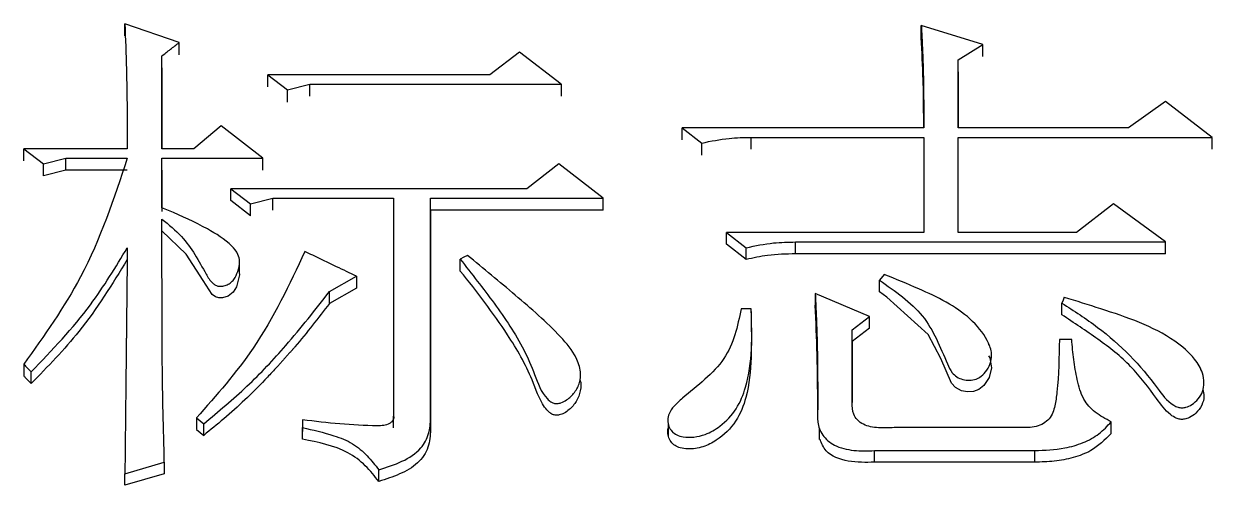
# Model space of a CAD drawing. Header units: millimetres. Extents: x 2687 to 4367, y 1046 to 2234.
# Drawn here: x 3061.14 to 3066.35, y 2014.5 to 2016.52 of the extents above; entities that cross this region are included whole.
import ezdxf

# ---------------------------------------------------------------- set-up
doc = ezdxf.new("R2010")
doc.units = ezdxf.units.MM

msp = doc.modelspace()

# ---------------------------------------------------------------- linework, layer by layer
at = {"color": 7, "linetype": 'Continuous', "lineweight": 25}
for p, q in [((3061.8204, 2016.4385), (3061.5824, 2016.5214)), ((3061.5824, 2016.4683), (3061.5824, 2016.5214)), ((3065.3468, 2016.4302), (3065.0764, 2016.5131)), ((3065.0764, 2016.46), (3065.0764, 2016.5131)), ((3061.8204, 2016.3854), (3061.8204, 2016.4385)), ((3065.2387, 2016.3638), (3065.3468, 2016.4302)), ((3065.3468, 2016.3771), (3065.3468, 2016.4302)), ((3061.7447, 2015.9728), (3061.7447, 2016.3804)), ((3061.7447, 2016.3274), (3061.7447, 2016.3804)), ((3063.3132, 2016.397), (3063.1834, 2016.2973)), ((3063.4971, 2016.2558), (3063.3132, 2016.397)), ((3065.2387, 2016.0644), (3065.2387, 2016.3638)), ((3065.2387, 2016.3108), (3065.2387, 2016.3638)), ((3061.7447, 2016.3274), (3061.7447, 2015.9728)), ((3062.2098, 2016.2973), (3062.2964, 2016.2308)), ((3062.2098, 2016.2445), (3062.2098, 2016.2973)), ((3065.2387, 2016.3108), (3065.2387, 2016.0644)), ((3062.2964, 2016.2308), (3062.3937, 2016.2558)), ((3062.2964, 2016.178), (3062.2964, 2016.2308)), ((3062.3937, 2016.2029), (3062.3937, 2016.2558)), ((3063.4971, 2016.2558), (3063.4971, 2016.203)), ((3066.1473, 2016.1809), (3065.9851, 2016.0644)), ((3066.3529, 2016.0228), (3066.1473, 2016.1809)), ((3062.0043, 2016.0728), (3061.8853, 2015.9728)), ((3062.1882, 2015.9311), (3062.0043, 2016.0728)), ((3064.0271, 2016.0644), (3064.1137, 2015.9978)), ((3065.0872, 2016.0644), (3064.0271, 2016.0644)), ((3065.9851, 2016.0644), (3065.2387, 2016.0644)), ((3064.33, 2016.0228), (3065.0872, 2016.0228)), ((3064.33, 2015.9703), (3064.33, 2016.0228)), ((3065.0872, 2016.0228), (3065.0872, 2015.6054)), ((3065.2387, 2016.0228), (3066.3529, 2016.0228)), ((3065.2387, 2015.6054), (3065.2387, 2016.0228)), ((3065.2387, 2015.9703), (3065.2387, 2016.0228)), ((3061.1389, 2015.9728), (3061.2255, 2015.9061)), ((3061.5932, 2015.9728), (3061.1389, 2015.9728)), ((3061.1389, 2015.9203), (3061.1389, 2015.9728)), ((3061.8853, 2015.9728), (3061.7447, 2015.9728)), ((3064.1137, 2015.9453), (3064.1137, 2015.9978)), ((3061.2255, 2015.9061), (3061.3228, 2015.9311)), ((3061.2255, 2015.8537), (3061.2255, 2015.9061)), ((3061.3228, 2015.9311), (3061.5932, 2015.9311)), ((3061.3228, 2015.8787), (3061.3228, 2015.9311)), ((3061.7447, 2015.9311), (3062.1882, 2015.9311)), ((3061.7447, 2015.7141), (3061.7447, 2015.9311)), ((3061.7447, 2015.8787), (3061.7447, 2015.9311)), ((3062.1882, 2015.8787), (3062.1882, 2015.9311)), ((3063.4863, 2015.9061), (3063.3457, 2015.7976)), ((3063.681, 2015.7559), (3063.4863, 2015.9061)), ((3061.3228, 2015.8787), (3061.2255, 2015.8537)), ((3061.5932, 2015.8787), (3061.3228, 2015.8787)), ((3061.7447, 2015.8787), (3061.7447, 2015.6981)), ((3062.0476, 2015.7976), (3062.1341, 2015.7308)), ((3063.3457, 2015.7976), (3062.0476, 2015.7976)), ((3062.0476, 2015.7454), (3062.0476, 2015.7976)), ((3062.1341, 2015.6786), (3062.0476, 2015.7454)), ((3062.1341, 2015.7308), (3062.2315, 2015.7559)), ((3062.2315, 2015.7559), (3062.7615, 2015.7559)), ((3062.2315, 2015.7037), (3062.2315, 2015.7559)), ((3062.7615, 2015.7559), (3062.7615, 2014.7996)), ((3062.9238, 2015.7559), (3063.681, 2015.7559)), ((3062.9238, 2014.7912), (3062.9238, 2015.7559)), ((3062.9238, 2015.7037), (3062.9238, 2015.7559)), ((3063.681, 2015.7037), (3063.681, 2015.7559)), ((3062.1341, 2015.6786), (3062.1341, 2015.7308)), ((3062.9238, 2015.7037), (3062.9238, 2014.7403)), ((3063.681, 2015.7037), (3062.9238, 2015.7037)), ((3065.9202, 2015.7308), (3065.7579, 2015.6054)), ((3066.1473, 2015.5636), (3065.9202, 2015.7308)), ((3064.2219, 2015.6054), (3064.3084, 2015.5385)), ((3065.0872, 2015.6054), (3064.2219, 2015.6054)), ((3065.7579, 2015.6054), (3065.2387, 2015.6054)), ((3064.3084, 2015.4866), (3064.2219, 2015.5534)), ((3064.3084, 2015.4866), (3064.3084, 2015.5385)), ((3064.5247, 2015.5636), (3066.1473, 2015.5636)), ((3064.5247, 2015.5117), (3064.5247, 2015.5636)), ((3066.1473, 2015.5117), (3066.1473, 2015.5636)), ((3062.0857, 2015.4791), (3062.0857, 2015.4814)), ((3062.0857, 2015.4293), (3062.0857, 2015.4783)), ((3063.0535, 2015.4364), (3063.0535, 2015.4882)), ((3066.1473, 2015.5117), (3064.5247, 2015.5117)), ((3062.4803, 2015.3459), (3062.5993, 2015.4129)), ((3062.5993, 2015.4129), (3062.5993, 2015.3612)), ((3064.9142, 2015.4213), (3064.8925, 2015.3961)), ((3064.8925, 2015.3444), (3064.8925, 2015.3961)), ((3062.5993, 2015.3612), (3062.4803, 2015.2942)), ((3062.4803, 2015.2942), (3062.4803, 2015.3459)), ((3064.8493, 2015.2368), (3064.6113, 2015.3375)), ((3064.6113, 2015.3375), (3064.6113, 2015.2858)), ((3064.33, 2015.2704), (3064.2866, 2015.2704)), ((3065.693, 2015.2439), (3065.693, 2015.2955)), ((3064.33, 2015.2586), (3064.33, 2015.2188)), ((3064.7735, 2015.1781), (3064.8493, 2015.2368)), ((3064.8493, 2015.1853), (3064.8493, 2015.2368)), ((3064.8493, 2015.1853), (3064.7735, 2015.1266)), ((3064.7735, 2014.8586), (3064.7735, 2015.1781)), ((3064.7735, 2015.1266), (3064.7735, 2015.1781)), ((3064.7735, 2015.1266), (3064.7735, 2014.8586)), ((3065.373, 2015.1106), (3065.373, 2015.1168)), ((3065.7363, 2015.1361), (3065.6822, 2015.1361)), ((3063.556, 2015.0634), (3063.556, 2015.0669)), ((3061.1389, 2015.0269), (3061.1389, 2014.9757)), ((3061.1714, 2014.942), (3061.1714, 2014.9932)), ((3066.3022, 2015.002), (3066.3022, 2015.0077)), ((3062.7615, 2014.7486), (3062.7615, 2014.7996)), ((3064.6221, 2014.7823), (3064.6221, 2014.8333)), ((3061.8961, 2014.7912), (3061.9286, 2014.7659)), ((3061.8961, 2014.7912), (3061.8961, 2014.7403)), ((3061.9286, 2014.715), (3061.9286, 2014.7659)), ((3062.3613, 2014.7827), (3062.3613, 2014.7491)), ((3062.3613, 2014.7827), (3062.3613, 2014.7318)), ((3062.3613, 2014.6982), (3062.3613, 2014.7491)), ((3062.9238, 2014.7403), (3062.9238, 2014.7912)), ((3063.9663, 2014.764), (3063.9663, 2014.7127)), ((3064.6291, 2014.7478), (3064.6291, 2014.6966)), ((3065.5091, 2014.7491), (3064.9574, 2014.7491)), ((3065.9094, 2014.7234), (3065.9094, 2014.7744)), ((3061.8961, 2014.7403), (3061.9286, 2014.715)), ((3064.8709, 2014.6479), (3065.574, 2014.6479)), ((3064.8709, 2014.5971), (3064.8709, 2014.6479)), ((3065.574, 2014.5971), (3065.574, 2014.6479)), ((3061.5824, 2014.5466), (3061.7555, 2014.5972)), ((3061.7555, 2014.5972), (3061.7555, 2014.5466)), ((3065.574, 2014.5971), (3064.8709, 2014.5971)), ((3061.5824, 2014.496), (3061.5824, 2014.5466)), ((3061.7555, 2014.5466), (3061.5824, 2014.496)), ((3062.6966, 2014.5128), (3062.6966, 2014.5635))]:
    msp.add_line(p, q, dxfattribs=at)
at = {"color": 7, "linetype": 'Continuous', "lineweight": 25, "flags": 128}
for points in [[(3063.1834, 2016.2973), (3062.7134, 2016.2973), (3062.2098, 2016.2973)], [(3062.3937, 2016.2558), (3062.8637, 2016.2558), (3063.4971, 2016.2558)], [(3064.0271, 2016.0118), (3064.0271, 2016.025), (3064.0271, 2016.0381), (3064.0271, 2016.0513), (3064.0271, 2016.0644)], [(3066.3529, 2015.9703), (3066.3529, 2015.9835), (3066.3529, 2016.0031), (3066.3529, 2016.0228)], [(3062.0844, 2015.4291), (3062.0857, 2015.4197), (3062.0715, 2015.3664), (3062.0573, 2015.3436), (3062.0349, 2015.3257), (3062.0104, 2015.3179), (3061.9948, 2015.3178), (3061.98, 2015.3225), (3061.9659, 2015.3332), (3061.9253, 2015.3947), (3061.852, 2015.5103), (3061.7447, 2015.6119), (3061.7447, 2015.6119)], [(3064.2219, 2015.5534), (3064.2219, 2015.5664), (3064.2219, 2015.5794), (3064.2219, 2015.5924), (3064.2219, 2015.6054)], [(3063.086, 2015.505), (3063.0697, 2015.4966), (3063.0535, 2015.4883)], [(3065.3715, 2015.0645), (3065.3771, 2015.0549), (3065.3848, 2015.012), (3065.3748, 2014.9691), (3065.3509, 2014.934), (3065.3284, 2014.9164), (3065.305, 2014.9075), (3065.2796, 2014.9057), (3065.2524, 2014.9109), (3065.2263, 2014.9247), (3065.2089, 2014.9434), (3065.1622, 2015.0527), (3065.1066, 2015.1571), (3064.9254, 2015.3221), (3064.8925, 2015.3444), (3064.8925, 2015.3444)], [(3065.7038, 2015.3207), (3065.6984, 2015.3081), (3065.693, 2015.2955)]]:
    msp.add_lwpolyline(points, dxfattribs=at)
at = {"color": 7, "linetype": 'Continuous', "lineweight": 25}
for points, knots in [([(3061.5824, 2016.5214), (3061.5849, 2016.4552), (3061.5896, 2016.3309), (3061.5925, 2016.148), (3061.593, 2016.0312), (3061.5932, 2015.9728)], [0, 0, 0, 0, 0.362921, 0.681445, 1, 1, 1, 1]), ([(3065.0764, 2016.5131), (3065.0766, 2016.5104), (3065.0768, 2016.505), (3065.0773, 2016.4968), (3065.0777, 2016.4886), (3065.0781, 2016.4805), (3065.0785, 2016.4737), (3065.0788, 2016.4669), (3065.0792, 2016.4601), (3065.0796, 2016.4519), (3065.0799, 2016.4451), (3065.0802, 2016.4383), (3065.0806, 2016.4315), (3065.0809, 2016.4233), (3065.0813, 2016.4165), (3065.0816, 2016.4097), (3065.0819, 2016.4029), (3065.0821, 2016.3961), (3065.0824, 2016.3892), (3065.0827, 2016.3824), (3065.083, 2016.3743), (3065.0833, 2016.3674), (3065.0835, 2016.3606), (3065.0838, 2016.3538), (3065.084, 2016.347), (3065.0842, 2016.3402), (3065.0844, 2016.3334), (3065.0846, 2016.3252), (3065.0848, 2016.3183), (3065.085, 2016.3115), (3065.0852, 2016.3047), (3065.0853, 2016.2979), (3065.0855, 2016.2911), (3065.0856, 2016.2842), (3065.0858, 2016.276), (3065.0859, 2016.2692), (3065.086, 2016.2624), (3065.0861, 2016.2556), (3065.0862, 2016.2487), (3065.0863, 2016.2419), (3065.0864, 2016.2351), (3065.0865, 2016.2283), (3065.0866, 2016.2214), (3065.0866, 2016.2146), (3065.0867, 2016.2064), (3065.0868, 2016.1996), (3065.0868, 2016.1928), (3065.0869, 2016.1859), (3065.0869, 2016.1791), (3065.0869, 2016.1723), (3065.087, 2016.1654), (3065.087, 2016.1572), (3065.0871, 2016.1504), (3065.0871, 2016.1436), (3065.0871, 2016.1367), (3065.0871, 2016.1299), (3065.0871, 2016.1231), (3065.0872, 2016.1162), (3065.0872, 2016.108), (3065.0872, 2016.1012), (3065.0872, 2016.0944), (3065.0872, 2016.0875), (3065.0872, 2016.0807), (3065.0872, 2016.073), (3065.0872, 2016.068), (3065.0872, 2016.0644)], [0, 0, 0, 0, 0.018243, 0.036487, 0.05473, 0.072974, 0.091217, 0.100339, 0.118582, 0.136826, 0.155069, 0.164191, 0.182434, 0.200678, 0.218921, 0.228043, 0.246286, 0.26453, 0.273652, 0.291895, 0.310138, 0.328382, 0.337504, 0.355747, 0.37399, 0.383112, 0.401356, 0.419599, 0.437843, 0.446964, 0.465208, 0.483451, 0.492573, 0.510816, 0.52906, 0.547303, 0.556425, 0.574668, 0.592912, 0.602033, 0.620277, 0.63852, 0.647642, 0.665886, 0.684129, 0.702372, 0.711494, 0.729738, 0.747981, 0.757103, 0.775346, 0.79359, 0.811833, 0.820955, 0.839198, 0.857442, 0.866563, 0.884807, 0.90305, 0.921294, 0.930415, 0.948659, 0.966902, 0.976024, 1, 1, 1, 1]), ([(3061.7447, 2016.3804), (3061.7573, 2016.3901), (3061.7825, 2016.4094), (3061.8078, 2016.4288), (3061.8204, 2016.4385)], [0, 0, 0, 0, 0.499999, 1, 1, 1, 1]), ([(3065.0871, 2016.0644), (3065.087, 2016.0906), (3065.0869, 2016.1606), (3065.085, 2016.2925), (3065.0796, 2016.398), (3065.0764, 2016.46)], [0, 0, 0, 0, 0.198354, 0.529431, 1, 1, 1, 1]), ([(3064.1137, 2015.9978), (3064.1534, 2016.0061), (3064.2246, 2016.0209), (3064.2977, 2016.0222), (3064.33, 2016.0228)], [0, 0, 0, 0, 0.558835, 1, 1, 1, 1]), ([(3061.5932, 2015.9311), (3061.5347, 2015.754), (3061.4296, 2015.4359), (3061.2281, 2015.1525), (3061.1388, 2015.0269)], [0, 0, 0, 0, 0.556928, 1, 1, 1, 1]), ([(3061.7447, 2015.664), (3061.7749, 2015.6395), (3061.8589, 2015.5713), (3061.9137, 2015.4656), (3061.958, 2015.39), (3061.9795, 2015.3736), (3061.9933, 2015.3691), (3062.0094, 2015.3687), (3062.0274, 2015.3731), (3062.0463, 2015.3833), (3062.0655, 2015.4033), (3062.0794, 2015.4361), (3062.0892, 2015.4739), (3062.0791, 2015.5142), (3062.0353, 2015.5679), (3061.9294, 2015.6319), (3061.8228, 2015.6818), (3061.7546, 2015.71), (3061.7447, 2015.7141)], [0, 0, 0, 0, 0.11687, 0.3258, 0.377744, 0.393029, 0.405901, 0.418726, 0.438143, 0.45802, 0.48112, 0.522189, 0.572441, 0.606763, 0.655286, 0.785224, 0.968955, 1, 1, 1, 1]), ([(3061.7555, 2014.5972), (3061.7517, 2014.7429), (3061.746, 2014.9614), (3061.7459, 2015.1972), (3061.7456, 2015.2968), (3061.7455, 2015.3331), (3061.7454, 2015.3557), (3061.7454, 2015.3738), (3061.7453, 2015.3919), (3061.7453, 2015.41), (3061.7452, 2015.4281), (3061.7452, 2015.4417), (3061.7452, 2015.4552), (3061.7451, 2015.4733), (3061.7451, 2015.4914), (3061.745, 2015.5095), (3061.745, 2015.523), (3061.745, 2015.5411), (3061.7449, 2015.5569), (3061.7449, 2015.5705), (3061.7449, 2015.5773), (3061.7449, 2015.584), (3061.7448, 2015.5931), (3061.7448, 2015.6021), (3061.7448, 2015.6111), (3061.7448, 2015.6179), (3061.7448, 2015.6269), (3061.7448, 2015.636), (3061.7447, 2015.645), (3061.7447, 2015.6536), (3061.7447, 2015.6599), (3061.7447, 2015.664)], [0, 0, 0, 0, 0.4081563, 0.61223, 0.6632482, 0.6887574, 0.7142665, 0.727021, 0.7397756, 0.7652847, 0.7780392, 0.7907938, 0.8035483, 0.8163029, 0.841812, 0.8545666, 0.8673211, 0.8800757, 0.9055848, 0.911962, 0.9183393, 0.9247166, 0.9310939, 0.9438484, 0.9502257, 0.956603, 0.9629803, 0.9757348, 0.9821121, 0.9884894, 1, 1, 1, 1]), ([(3061.1714, 2014.9932), (3061.2628, 2015.0889), (3061.4251, 2015.2589), (3061.5421, 2015.4535), (3061.5932, 2015.5385)], [0, 0, 0, 0, 0.562943, 1, 1, 1, 1]), ([(3061.5932, 2015.5385), (3061.5919, 2015.4166), (3061.5904, 2015.287), (3061.5889, 2015.1494), (3061.5886, 2015.1188), (3061.5882, 2015.0883), (3061.5879, 2015.0577), (3061.5876, 2015.0271), (3061.5872, 2014.9965), (3061.5869, 2014.9658), (3061.5866, 2014.9352), (3061.5862, 2014.9046), (3061.5859, 2014.8739), (3061.5856, 2014.8433), (3061.5853, 2014.8126), (3061.5849, 2014.7743), (3061.5845, 2014.7436), (3061.5842, 2014.7129), (3061.5839, 2014.6822), (3061.5836, 2014.6553), (3061.5833, 2014.6285), (3061.5832, 2014.6131), (3061.583, 2014.5978), (3061.5828, 2014.5835), (3061.5827, 2014.5664), (3061.5825, 2014.5532), (3061.5824, 2014.5466)], [0, 0, 0, 0, 0.370203, 0.393341, 0.416478, 0.462753, 0.485891, 0.509029, 0.555304, 0.578441, 0.601579, 0.647854, 0.670992, 0.694129, 0.740405, 0.763542, 0.809817, 0.832955, 0.856093, 0.902368, 0.913937, 0.937074, 0.948643, 0.960212, 0.980106, 1, 1, 1, 1]), ([(3064.3084, 2015.5385), (3064.3482, 2015.5468), (3064.4193, 2015.5617), (3064.4925, 2015.563), (3064.5247, 2015.5636)], [0, 0, 0, 0, 0.558835, 1, 1, 1, 1]), ([(3061.5932, 2015.4866), (3061.5269, 2015.3788), (3061.4079, 2015.1851), (3061.244, 2015.0167), (3061.1714, 2014.942)], [0, 0, 0, 0, 0.556785, 1, 1, 1, 1]), ([(3062.3721, 2015.5218), (3062.3042, 2015.3766), (3062.1822, 2015.1157), (3061.984, 2014.8909), (3061.8961, 2014.7912)], [0, 0, 0, 0, 0.556366, 1, 1, 1, 1]), ([(3062.5993, 2015.4129), (3062.5699, 2015.427), (3062.5173, 2015.4522), (3062.4416, 2015.4885), (3062.3952, 2015.5107), (3062.3721, 2015.5218)], [0, 0, 0, 0, 0.387829, 0.693915, 1, 1, 1, 1]), ([(3063.0535, 2015.4882), (3063.1038, 2015.4242), (3063.2045, 2015.2961), (3063.3192, 2015.1274), (3063.3814, 2014.9826), (3063.4094, 2014.899), (3063.4488, 2014.8625), (3063.4637, 2014.8553), (3063.4795, 2014.8536), (3063.4996, 2014.858), (3063.5275, 2014.8733), (3063.5573, 2014.903), (3063.5803, 2014.9456), (3063.5841, 2014.9994), (3063.5599, 2015.0714), (3063.4623, 2015.1869), (3063.2957, 2015.3311), (3063.156, 2015.4469), (3063.0859, 2015.505)], [0, 0, 0, 0, 0.1458904, 0.2918477, 0.3649261, 0.4381404, 0.4497084, 0.4574875, 0.4653247, 0.4747758, 0.4903238, 0.5180258, 0.5474199, 0.5770634, 0.6172548, 0.685721, 0.8425064, 1, 1, 1, 1]), ([(3064.5247, 2015.5117), (3064.4837, 2015.5107), (3064.4104, 2015.5089), (3064.3395, 2015.4934), (3064.3084, 2015.4866)], [0, 0, 0, 0, 0.561085, 1, 1, 1, 1]), ([(3063.5781, 2014.9595), (3063.5781, 2014.9594), (3063.5856, 2014.9443), (3063.5821, 2014.9096), (3063.5666, 2014.8642), (3063.5382, 2014.8318), (3063.5113, 2014.8126), (3063.4909, 2014.8044), (3063.4733, 2014.8027), (3063.4578, 2014.8063), (3063.4398, 2014.8182), (3063.4014, 2014.8663), (3063.3631, 2014.9893), (3063.2735, 2015.1425), (3063.1628, 2015.2992), (3063.0911, 2015.3911), (3063.0537, 2015.4361), (3063.0535, 2015.4364)], [0, 0, 0, 0, 0.000541, 0.052262, 0.10428, 0.152425, 0.178787, 0.199916, 0.213282, 0.226749, 0.243025, 0.274546, 0.411233, 0.645125, 0.822307, 0.999061, 1, 1, 1, 1]), ([(3064.8925, 2015.3961), (3064.9622, 2015.3479), (3065.103, 2015.2506), (3065.1644, 2015.0876), (3065.2064, 2014.994), (3065.2312, 2014.9703), (3065.258, 2014.959), (3065.2877, 2014.9552), (3065.3164, 2014.9602), (3065.3435, 2014.9761), (3065.366, 2015.0013), (3065.3838, 2015.0372), (3065.3871, 2015.0836), (3065.3597, 2015.1516), (3065.2671, 2015.2626), (3065.0974, 2015.3467), (3064.9649, 2015.4007), (3064.9142, 2015.4213)], [0, 0, 0, 0, 0.175531, 0.354652, 0.388166, 0.407747, 0.427401, 0.446675, 0.466945, 0.484382, 0.511375, 0.539761, 0.574487, 0.616877, 0.705288, 0.887114, 1, 1, 1, 1]), ([(3061.9286, 2014.7659), (3061.993, 2014.8197), (3062.1219, 2014.9273), (3062.3053, 2015.1226), (3062.4178, 2015.2662), (3062.4803, 2015.3459)], [0, 0, 0, 0, 0.30776, 0.615622, 1, 1, 1, 1]), ([(3064.6113, 2015.3375), (3064.6114, 2015.3345), (3064.6117, 2015.3286), (3064.6121, 2015.3196), (3064.6125, 2015.3107), (3064.6129, 2015.3017), (3064.6133, 2015.2928), (3064.6136, 2015.2853), (3064.614, 2015.2779), (3064.6143, 2015.2704), (3064.6147, 2015.2615), (3064.6151, 2015.2525), (3064.6154, 2015.2451), (3064.6157, 2015.2376), (3064.616, 2015.2302), (3064.6163, 2015.2227), (3064.6166, 2015.2152), (3064.6169, 2015.2078), (3064.6172, 2015.1988), (3064.6175, 2015.1899), (3064.6178, 2015.1824), (3064.618, 2015.175), (3064.6183, 2015.1675), (3064.6186, 2015.1585), (3064.6188, 2015.1511), (3064.6191, 2015.1406), (3064.6194, 2015.1302), (3064.6197, 2015.1182), (3064.6198, 2015.1107), (3064.62, 2015.1033), (3064.6202, 2015.0958), (3064.6203, 2015.0883), (3064.6205, 2015.0809), (3064.6206, 2015.0734), (3064.6207, 2015.0644), (3064.6209, 2015.0554), (3064.621, 2015.048), (3064.6211, 2015.0405), (3064.6212, 2015.033), (3064.6213, 2015.0241), (3064.6214, 2015.0166), (3064.6214, 2015.0091), (3064.6215, 2015.0016), (3064.6216, 2014.9926), (3064.6216, 2014.9852), (3064.6217, 2014.9777), (3064.6217, 2014.9702), (3064.6218, 2014.9612), (3064.6218, 2014.9538), (3064.6219, 2014.9463), (3064.6219, 2014.9388), (3064.6219, 2014.9298), (3064.622, 2014.9223), (3064.622, 2014.9148), (3064.622, 2014.9074), (3064.622, 2014.8984), (3064.622, 2014.8909), (3064.622, 2014.8834), (3064.6221, 2014.8759), (3064.6221, 2014.8669), (3064.6221, 2014.8594), (3064.6221, 2014.852), (3064.6221, 2014.8437), (3064.6221, 2014.837), (3064.6221, 2014.8333)], [0, 0, 0, 0, 0.017781, 0.035561, 0.053342, 0.071122, 0.088903, 0.106683, 0.115574, 0.133354, 0.151135, 0.168916, 0.186696, 0.195586, 0.213367, 0.231148, 0.240038, 0.257818, 0.275599, 0.29338, 0.31116, 0.320051, 0.337831, 0.355612, 0.373392, 0.382283, 0.417844, 0.435624, 0.453405, 0.462295, 0.480076, 0.497857, 0.506747, 0.524527, 0.542308, 0.560089, 0.577869, 0.586759, 0.60454, 0.622321, 0.640101, 0.648992, 0.666772, 0.684553, 0.702333, 0.711224, 0.729004, 0.746785, 0.764565, 0.773456, 0.791236, 0.809017, 0.826797, 0.835688, 0.853468, 0.871249, 0.889029, 0.89792, 0.9157, 0.933481, 0.951262, 0.960152, 0.977932, 1, 1, 1, 1]), ([(3062.4803, 2015.2942), (3062.4308, 2015.2301), (3062.3798, 2015.164), (3062.3234, 2015.0981), (3062.3193, 2015.0933), (3062.3151, 2015.0884), (3062.3109, 2015.0836), (3062.3067, 2015.0788), (3062.3025, 2015.074), (3062.2983, 2015.0692), (3062.2941, 2015.0644), (3062.2899, 2015.0596), (3062.2865, 2015.0558), (3062.2822, 2015.051), (3062.278, 2015.0462), (3062.2737, 2015.0415), (3062.2694, 2015.0367), (3062.266, 2015.0329), (3062.2617, 2015.0282), (3062.2574, 2015.0234), (3062.253, 2015.0187), (3062.247, 2015.0121), (3062.2287, 2014.9923), (3062.1548, 2014.9136), (3062.0529, 2014.8156), (3061.958, 2014.7388), (3061.9286, 2014.715)], [0, 0, 0, 0, 0.307844, 0.317463, 0.327082, 0.331891, 0.34151, 0.351128, 0.355938, 0.365557, 0.375175, 0.379985, 0.389603, 0.394413, 0.404031, 0.41365, 0.41846, 0.428078, 0.432888, 0.442506, 0.452125, 0.456934, 0.476172, 0.553125, 0.861264, 1, 1, 1, 1]), ([(3064.2866, 2015.2704), (3064.27, 2015.1935), (3064.2364, 2015.0379), (3064.0791, 2014.9224), (3063.9928, 2014.8466), (3063.9689, 2014.8137), (3063.9623, 2014.7817), (3063.9674, 2014.7546), (3063.9811, 2014.7316), (3064.0032, 2014.7151), (3064.0373, 2014.7058), (3064.0805, 2014.7058), (3064.1374, 2014.7192), (3064.2047, 2014.7593), (3064.2703, 2014.8296), (3064.3383, 2015.001), (3064.3336, 2015.1527), (3064.3301, 2015.2676), (3064.33, 2015.2704)], [0, 0, 0, 0, 0.166517, 0.336736, 0.370754, 0.398968, 0.419707, 0.44043, 0.457693, 0.475082, 0.493885, 0.523597, 0.555079, 0.603262, 0.6747, 0.747935, 0.993843, 1, 1, 1, 1]), ([(3064.6221, 2014.7823), (3064.6221, 2014.8302), (3064.6221, 2014.9261), (3064.6196, 2015.094), (3064.6144, 2015.2138), (3064.6113, 2015.2858)], [0, 0, 0, 0, 0.284865, 0.569737, 1, 1, 1, 1]), ([(3065.693, 2015.2955), (3065.7466, 2015.2611), (3065.9086, 2015.1569), (3066.062, 2014.9984), (3066.1562, 2014.8602), (3066.2011, 2014.8379), (3066.2203, 2014.8353), (3066.2415, 2014.8387), (3066.2675, 2014.8508), (3066.2938, 2014.8742), (3066.3126, 2014.9076), (3066.3189, 2014.947), (3066.3105, 2014.997), (3066.271, 2015.0638), (3066.1339, 2015.1804), (3065.924, 2015.2516), (3065.7576, 2015.3043), (3065.704, 2015.3207), (3065.7038, 2015.3207)], [0, 0, 0, 0, 0.116248, 0.351545, 0.417546, 0.429975, 0.440278, 0.450547, 0.466965, 0.490882, 0.515264, 0.540739, 0.570383, 0.616277, 0.689853, 0.900941, 0.999644, 1, 1, 1, 1]), ([(3064.33, 2015.2188), (3064.3309, 2015.1647), (3064.3326, 2015.0521), (3064.3191, 2014.9019), (3064.2692, 2014.7743), (3064.1967, 2014.7009), (3064.1198, 2014.6615), (3064.0628, 2014.6532), (3064.0207, 2014.6586), (3063.9949, 2014.6692), (3063.9764, 2014.6868), (3063.9658, 2014.7098), (3063.9622, 2014.7335), (3063.9673, 2014.7479), (3063.9694, 2014.754)], [0, 0, 0, 0, 0.198609, 0.413548, 0.548586, 0.684419, 0.755202, 0.826554, 0.860883, 0.887727, 0.914733, 0.945634, 0.976974, 1, 1, 1, 1]), ([(3066.3117, 2014.9161), (3066.314, 2014.9066), (3066.3195, 2014.8836), (3066.3088, 2014.8463), (3066.2853, 2014.8137), (3066.2571, 2014.7939), (3066.2328, 2014.7856), (3066.2125, 2014.7845), (3066.1909, 2014.7907), (3066.1507, 2014.8181), (3066.0915, 2014.9002), (3066.002, 2015.0222), (3065.8523, 2015.1391), (3065.7463, 2015.2088), (3065.693, 2015.2439)], [0, 0, 0, 0, 0.034911, 0.084718, 0.134766, 0.17238, 0.196269, 0.215447, 0.234674, 0.265974, 0.373163, 0.581862, 0.78957, 1, 1, 1, 1]), ([(3065.6822, 2015.1361), (3065.6809, 2015.0585), (3065.6794, 2014.9608), (3065.6642, 2014.8445), (3065.645, 2014.7841), (3065.5808, 2014.7478), (3065.5334, 2014.7486), (3065.5091, 2014.7491)], [0, 0, 0, 0, 0.490042, 0.617207, 0.745492, 0.869777, 1, 1, 1, 1]), ([(3065.9094, 2014.7744), (3065.8851, 2014.7873), (3065.8373, 2014.8128), (3065.781, 2014.8769), (3065.7592, 2014.9593), (3065.7439, 2015.0473), (3065.7388, 2015.1065), (3065.7363, 2015.1361)], [0, 0, 0, 0, 0.1777081, 0.35, 0.5672223, 0.7837017, 1, 1, 1, 1]), ([(3061.1389, 2015.0269), (3061.1443, 2015.0213), (3061.1551, 2015.0101), (3061.166, 2014.9988), (3061.1714, 2014.9932)], [0, 0, 0, 0, 0.5, 1, 1, 1, 1]), ([(3061.1389, 2014.9756), (3061.1416, 2014.9728), (3061.1471, 2014.9671), (3061.1579, 2014.9559), (3061.166, 2014.9476), (3061.1714, 2014.942)], [0, 0, 0, 0, 0.25287, 0.505739, 1, 1, 1, 1]), ([(3064.9574, 2014.7491), (3064.9345, 2014.7478), (3064.8888, 2014.7453), (3064.8306, 2014.756), (3064.7944, 2014.7809), (3064.7735, 2014.814), (3064.7735, 2014.8411), (3064.7735, 2014.8586)], [0, 0, 0, 0, 0.261231, 0.519065, 0.649006, 0.774533, 1, 1, 1, 1]), ([(3062.7614, 2014.7996), (3062.7618, 2014.7968), (3062.7626, 2014.7914), (3062.7601, 2014.7824), (3062.7535, 2014.7738), (3062.7397, 2014.764), (3062.7177, 2014.757), (3062.5888, 2014.7562), (3062.4704, 2014.77), (3062.3613, 2014.7827)], [0, 0, 0, 0, 0.022685, 0.043674, 0.07363, 0.104665, 0.167541, 0.232295, 1, 1, 1, 1]), ([(3064.6221, 2014.8333), (3064.621, 2014.8133), (3064.6188, 2014.7733), (3064.6392, 2014.713), (3064.6969, 2014.6644), (3064.7809, 2014.6452), (3064.8407, 2014.647), (3064.8709, 2014.6479)], [0, 0, 0, 0, 0.177715, 0.356357, 0.541048, 0.768767, 1, 1, 1, 1]), ([(3062.3613, 2014.7491), (3062.4075, 2014.7385), (3062.4833, 2014.7211), (3062.5837, 2014.6828), (3062.6468, 2014.6261), (3062.6801, 2014.5843), (3062.6966, 2014.5635)], [0, 0, 0, 0, 0.348609, 0.571047, 0.787247, 1, 1, 1, 1]), ([(3062.6966, 2014.5635), (3062.7311, 2014.5745), (3062.7991, 2014.5963), (3062.8821, 2014.6491), (3062.9197, 2014.7219), (3062.9224, 2014.7682), (3062.9238, 2014.7912)], [0, 0, 0, 0, 0.291823, 0.574939, 0.78881, 1, 1, 1, 1]), ([(3065.574, 2014.6479), (3065.6184, 2014.6496), (3065.6912, 2014.6525), (3065.7868, 2014.6804), (3065.8589, 2014.7185), (3065.8927, 2014.7559), (3065.9094, 2014.7744)], [0, 0, 0, 0, 0.347259, 0.569852, 0.787887, 1, 1, 1, 1]), ([(3062.6966, 2014.5128), (3062.678, 2014.5366), (3062.6403, 2014.5845), (3062.5345, 2014.6639), (3062.4311, 2014.6844), (3062.3613, 2014.6982)], [0, 0, 0, 0, 0.242139, 0.4889, 1, 1, 1, 1]), ([(3062.9238, 2014.7402), (3062.922, 2014.714), (3062.9193, 2014.6746), (3062.8958, 2014.6252), (3062.8574, 2014.5813), (3062.7886, 2014.542), (3062.7275, 2014.5226), (3062.6966, 2014.5128)], [0, 0, 0, 0, 0.2394193, 0.3609412, 0.4846672, 0.7394044, 1, 1, 1, 1]), ([(3064.8709, 2014.5971), (3064.8329, 2014.5961), (3064.7584, 2014.5941), (3064.6586, 2014.6309), (3064.6393, 2014.6798), (3064.6323, 2014.6978)], [0, 0, 0, 0, 0.396511, 0.777724, 1, 1, 1, 1]), ([(3065.9094, 2014.7234), (3065.8818, 2014.6956), (3065.8356, 2014.6492), (3065.7434, 2014.6154), (3065.66, 2014.5992), (3065.6027, 2014.5978), (3065.574, 2014.5971)], [0, 0, 0, 0, 0.329057, 0.550037, 0.774412, 1, 1, 1, 1])]:
    msp.add_open_spline(points, degree=3, knots=knots, dxfattribs=at)

doc.saveas('drawing.dxf')
